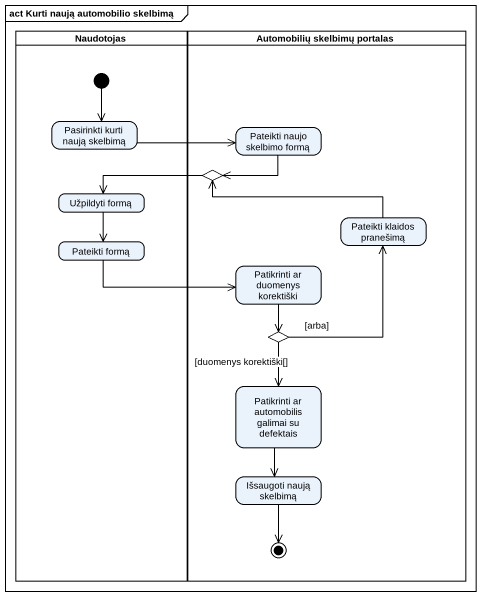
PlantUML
@startuml
mainframe act Kurti naują automobilio skelbimą
hide empty description
state Naudotojas <<partition>> {
  state "Pasirinkti kurti naują skelbimą" as Pasirinkti_kurti_naują
  state "Užpildyti formą" as Užpildyti_formą
  state "Pateikti formą" as Pateikti_formą
  [*] --> Pasirinkti_kurti_naują
}
state "Automobilių skelbimų portalas" as Automobilių_skelbimų <<partition>> {
  state "Pateikti naujo skelbimo formą" as Pateikti_naujo_skelbimo
  state choice1 <<choice>>
  state "Pateikti klaidos pranešimą" as Pateikti_klaidos_pranešimą
  state "Patikrinti ar duomenys korektiški" as Patikrinti_ar_duomenys
  state choice2 <<choice>>
  state "Patikrinti ar automobilis galimai su defektais" as Patikrinti_ar_automobilis
  state "Išsaugoti naują skelbimą" as Išsaugoti_naują_skelbimą
  Išsaugoti_naują_skelbimą --> [*]
}
Pasirinkti_kurti_naują -right-> Pateikti_naujo_skelbimo
Pateikti_naujo_skelbimo -left-> choice1
Užpildyti_formą --> Pateikti_formą
choice1 -left-> Užpildyti_formą
Pateikti_formą -right-> Patikrinti_ar_duomenys
Pateikti_klaidos_pranešimą -left-> choice1
Patikrinti_ar_duomenys --> choice2
choice2 -up-> Pateikti_klaidos_pranešimą : [arba]
choice2 --> Patikrinti_ar_automobilis : [duomenys korektiški[]
Patikrinti_ar_automobilis --> Išsaugoti_naują_skelbimą
@enduml
